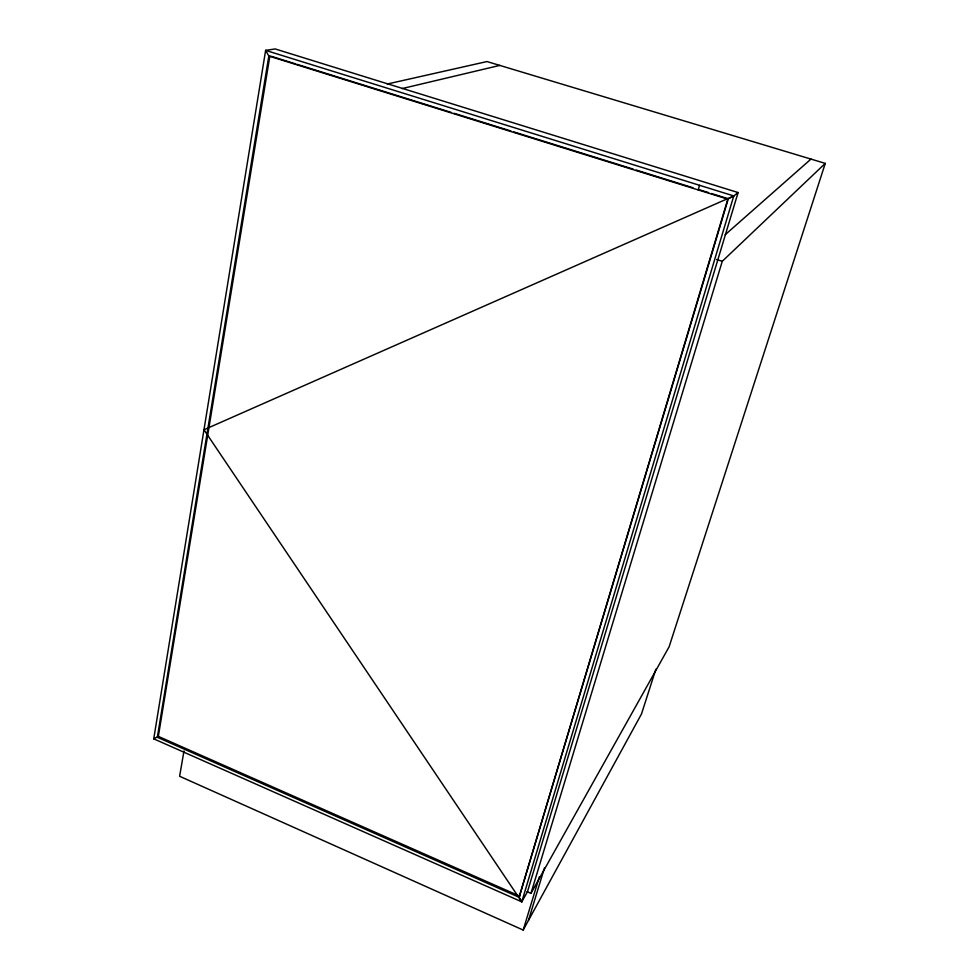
<?xml version="1.0" encoding="UTF-8"?>
<svg xmlns="http://www.w3.org/2000/svg" width="979" height="979" viewBox="0 0 979 979"><rect width="100%" height="100%" fill="white"/><g stroke="black" fill="none" stroke-linecap="round" stroke-linejoin="round"><path stroke-width="1.47" d="M153.74 738.839L265.627 50.37L275.172 48.95L738.093 192.545L527.436 891.808L521.77 901.83L153.74 738.839L158.341 736.392L269.886 55.864M718.965 229.955L519.115 897.278L727.801 199.153L733.773 195.947L265.627 50.37L268.821 56.036L157.35 737.26L519.115 897.278L521.77 901.83L733.773 195.947L738.093 192.545M183.991 750.966L179.61 776.261L523.19 930.05L641.49 713.985L655.869 669.208M698.198 189.914L699.532 185.3M719.406 228.486L727.874 200.181M526.996 891.624L530.961 893.362L722.245 261.32L825.26 163.383L486.991 61.555L387.231 84.023M523.19 930.05L539.38 876.756M528.464 920.419L544.483 867.835M825.26 163.383L669.11 646.801L530.961 893.362M725.194 234.727L810.979 159.087M733.773 195.947L203.975 429.769L521.77 901.83M402.124 88.575L499.804 65.409M271.293 56.305L295.377 63.819M296.833 64.271L451.184 112.389M454.097 113.295L510.891 130.99M513.804 131.896L633.205 169.122M636.117 170.028L692.899 187.723M698.725 189.547L708.588 192.618M711.403 193.499L728.29 198.761M268.821 56.036L727.801 199.153M716.555 259.484L722.245 261.32M158.341 736.392L519.751 896.164"/></g></svg>
